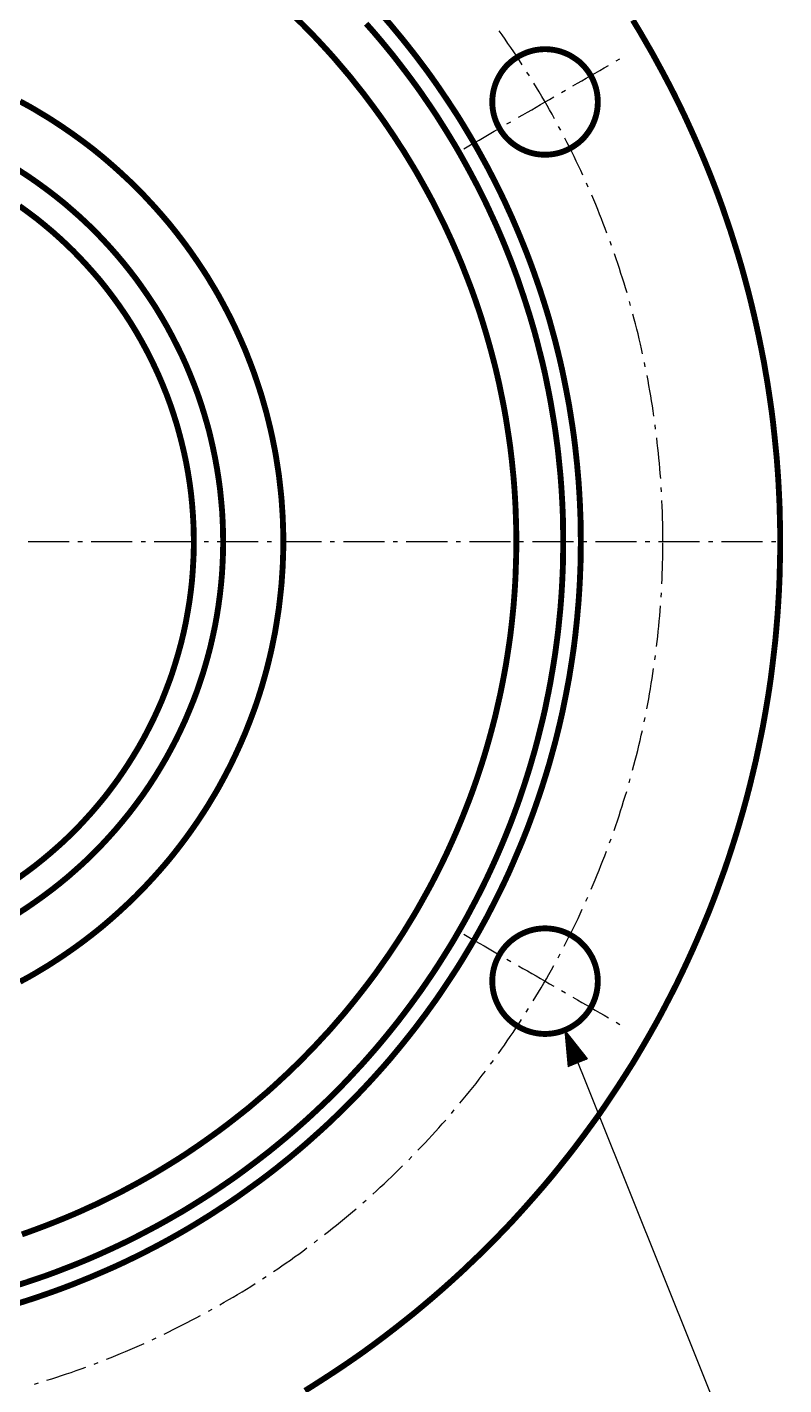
# Model space of a CAD drawing. Header units: millimetres. Extents: x 20 to 410, y 10 to 287.
# Drawn here: x 148.8 to 213.3, y 108.1 to 223.9 of the extents above; entities that cross this region are included whole.
import ezdxf

# ---------------------------------------------------------------- set-up
doc = ezdxf.new("R2010")
doc.units = ezdxf.units.MM
for name, color, linetype, lineweight in [('DUENN', 7, 'Continuous', 25), ('KANTEN', 7, 'Continuous', 50), ('MITTELLINIEN', 7, 'Continuous', 25)]:
    doc.layers.add(name, color=color, linetype=linetype, lineweight=lineweight)

msp = doc.modelspace()

# ---------------------------------------------------------------- linework, layer by layer
at = {"layer": 'DUENN', "lineweight": 13}
for p, q in [((194.63, 138.29), (194.65, 138.29)), ((194.63, 138.23), (194.7, 138.23)), ((194.64, 138.17), (194.75, 138.17)), ((194.65, 138.11), (194.79, 138.11)), ((194.65, 138.05), (194.84, 138.05)), ((194.66, 137.99), (194.89, 137.99)), ((194.66, 137.93), (194.94, 137.93)), ((194.67, 137.87), (194.98, 137.87)), ((194.67, 137.81), (195.03, 137.81)), ((194.68, 137.75), (195.08, 137.75)), ((194.68, 137.69), (195.13, 137.69)), ((194.69, 137.63), (195.18, 137.63)), ((194.69, 137.57), (195.22, 137.57)), ((194.7, 137.51), (195.27, 137.51)), ((194.7, 137.45), (195.32, 137.45)), ((194.71, 137.39), (195.37, 137.39)), ((194.72, 137.33), (195.41, 137.33)), ((194.72, 137.27), (195.46, 137.27)), ((194.73, 137.21), (195.51, 137.21)), ((194.73, 137.15), (195.56, 137.15)), ((194.74, 137.09), (195.61, 137.09)), ((194.74, 137.03), (195.65, 137.03)), ((194.75, 136.97), (195.7, 136.97)), ((194.75, 136.91), (195.75, 136.91)), ((194.76, 136.85), (195.8, 136.85)), ((194.76, 136.79), (195.85, 136.79)), ((194.77, 136.73), (195.89, 136.73)), ((194.78, 136.67), (195.94, 136.67)), ((194.78, 136.61), (195.99, 136.61)), ((194.79, 136.55), (196.04, 136.55)), ((194.79, 136.49), (196.08, 136.49)), ((194.8, 136.43), (196.13, 136.43)), ((194.8, 136.37), (196.18, 136.37)), ((194.81, 136.31), (196.23, 136.31)), ((194.81, 136.25), (196.28, 136.25)), ((194.82, 136.19), (196.32, 136.19)), ((194.82, 136.13), (196.37, 136.13)), ((194.83, 136.07), (196.42, 136.07)), ((194.83, 136.01), (196.47, 136.01)), ((194.84, 135.95), (196.51, 135.95)), ((194.85, 135.89), (196.56, 135.89)), ((194.85, 135.83), (196.48, 135.83)), ((194.86, 135.77), (196.33, 135.77)), ((194.86, 135.71), (196.18, 135.71)), ((194.87, 135.65), (196.03, 135.65)), ((194.87, 135.59), (195.88, 135.59)), ((194.88, 135.53), (195.73, 135.53)), ((194.88, 135.47), (195.58, 135.47)), ((194.89, 135.41), (195.43, 135.41)), ((194.89, 135.35), (195.28, 135.35)), ((194.9, 135.29), (195.13, 135.29)), ((194.9, 135.23), (194.98, 135.23))]:
    msp.add_line(p, q, dxfattribs=at)
at = {"layer": 'DUENN', "lineweight": 25}
msp.add_lwpolyline([(194.63, 138.32), (214, 90), (238.08, 90)], dxfattribs=at)
at = {"layer": 'DUENN', "lineweight": 13}
msp.add_lwpolyline([(194.63, 138.32), (196.58, 135.87), (194.91, 135.2), (194.63, 138.32)], close=True, dxfattribs=at)
at = {"layer": 'KANTEN', "lineweight": 50, "const_width": 0.5}
for points in [[(147.81, 114.95), (148.67, 115.22), (149.53, 115.5), (150.94, 115.99), (151.79, 116.3), (152.63, 116.62), (154.02, 117.18), (155.4, 117.77), (156.22, 118.13), (157.04, 118.51), (157.85, 118.9), (158.66, 119.3), (159.99, 119.99), (160.78, 120.42), (161.57, 120.86), (162.35, 121.31), (163.12, 121.77), (164.4, 122.56), (165.15, 123.05), (165.9, 123.54), (166.65, 124.05), (167.38, 124.57), (168.6, 125.45), (169.32, 125.99), (170.03, 126.54), (171.2, 127.48), (171.89, 128.06), (172.57, 128.64), (173.69, 129.64), (174.36, 130.25), (175.01, 130.87), (176.08, 131.92), (176.72, 132.56), (177.34, 133.21), (177.95, 133.86), (178.56, 134.53), (179.16, 135.2), (179.75, 135.88), (180.71, 137.04), (181.27, 137.74), (181.83, 138.45), (182.73, 139.64), (183.61, 140.86), (184.12, 141.6), (184.62, 142.35), (185.44, 143.6), (185.92, 144.37), (186.38, 145.14), (186.84, 145.91), (187.29, 146.7), (188.01, 148.01), (188.42, 148.81), (188.83, 149.61), (189.49, 150.96), (189.87, 151.78), (190.23, 152.6), (190.82, 153.98), (191.16, 154.81), (191.49, 155.65), (192.01, 157.06), (192.5, 158.47), (192.78, 159.33), (193.05, 160.19), (193.31, 161.05), (193.55, 161.92), (193.79, 162.79), (194.01, 163.66), (194.22, 164.53), (194.42, 165.41), (194.72, 166.88), (195, 168.36), (195.14, 169.24), (195.28, 170.13), (195.41, 171.03), (195.52, 171.92), (195.68, 173.41), (195.81, 174.9), (195.87, 175.8), (195.92, 176.7), (195.98, 178.2), (195.99, 179.1), (196, 180), (195.99, 180.9), (195.98, 181.8), (195.92, 183.3), (195.87, 184.2), (195.81, 185.1), (195.68, 186.59), (195.52, 188.08), (195.41, 188.97), (195.28, 189.87), (195.14, 190.76), (195, 191.64), (194.72, 193.12), (194.42, 194.59), (194.22, 195.47), (194.01, 196.34), (193.79, 197.21), (193.55, 198.08), (193.31, 198.95), (193.05, 199.81), (192.78, 200.67), (192.5, 201.53), (192.01, 202.94), (191.7, 203.79), (191.38, 204.63), (190.82, 206.02), (190.47, 206.85), (190.11, 207.68), (189.49, 209.04), (189.1, 209.85), (188.7, 210.66), (188.01, 211.99), (187.29, 213.3), (186.84, 214.09), (186.38, 214.86), (185.92, 215.63), (185.44, 216.4), (184.62, 217.65), (183.78, 218.89), (183.26, 219.63), (182.73, 220.36), (181.83, 221.55), (181.27, 222.26), (180.71, 222.96), (179.75, 224.12), (179.16, 224.8)], [(148.34, 120.9), (148.91, 121.1), (149.75, 121.41), (150.31, 121.62), (151.15, 121.95), (151.99, 122.29), (152.82, 122.64), (153.37, 122.88), (153.91, 123.13), (154.73, 123.5), (155.54, 123.9), (156.35, 124.3), (156.88, 124.57), (157.68, 125), (158.2, 125.28), (158.99, 125.72), (159.51, 126.02), (160.28, 126.48), (160.8, 126.8), (161.56, 127.27), (162.32, 127.76), (162.82, 128.1), (163.31, 128.43), (164.05, 128.95), (164.54, 129.3), (165.27, 129.83), (165.75, 130.19), (166.46, 130.74), (167.17, 131.3), (167.64, 131.67), (168.1, 132.06), (168.78, 132.64), (169.24, 133.03), (169.91, 133.63), (170.35, 134.04), (171.01, 134.65), (171.66, 135.28), (172.09, 135.7), (172.51, 136.13), (173.14, 136.77), (173.55, 137.21), (174.16, 137.87), (174.57, 138.31), (175.16, 138.99), (175.75, 139.67), (176.13, 140.13), (176.7, 140.83), (177.26, 141.54), (177.81, 142.25), (178.17, 142.73), (178.53, 143.21), (179.05, 143.95), (179.57, 144.69), (179.9, 145.18), (180.4, 145.93), (180.89, 146.69), (181.2, 147.2), (181.67, 147.97), (181.98, 148.49), (182.42, 149.27), (182.86, 150.06), (183.15, 150.59), (183.43, 151.12), (183.84, 151.92), (184.24, 152.73), (184.5, 153.27), (184.75, 153.81), (185.12, 154.63), (185.48, 155.46), (185.71, 156.01), (185.94, 156.57), (186.27, 157.41), (186.49, 157.97), (186.8, 158.81), (187.1, 159.66), (187.29, 160.23), (187.57, 161.09), (187.75, 161.66), (187.92, 162.23), (188.17, 163.1), (188.33, 163.68), (188.56, 164.55), (188.71, 165.13), (188.91, 166.01), (189.11, 166.89), (189.29, 167.77), (189.46, 168.65), (189.62, 169.54), (189.76, 170.43), (189.85, 171.02), (189.98, 171.92), (190.05, 172.51), (190.12, 173.11), (190.21, 174), (190.27, 174.6), (190.34, 175.5), (190.38, 176.1), (190.43, 177), (190.45, 177.6), (190.48, 178.5), (190.5, 179.4), (190.5, 180), (190.5, 180.6), (190.48, 181.5), (190.45, 182.4), (190.43, 183), (190.38, 183.9), (190.34, 184.5), (190.27, 185.4), (190.21, 186), (190.12, 186.89), (190.05, 187.49), (189.98, 188.08), (189.85, 188.98), (189.76, 189.57), (189.62, 190.46), (189.52, 191.05), (189.35, 191.94), (189.23, 192.52), (189.05, 193.41), (188.85, 194.28), (188.71, 194.87), (188.56, 195.45), (188.33, 196.32), (188.17, 196.9), (187.92, 197.77), (187.66, 198.63), (187.39, 199.48), (187.1, 200.34), (186.9, 200.91), (186.7, 201.47), (186.38, 202.31), (186.16, 202.87), (185.83, 203.71), (185.48, 204.54), (185.24, 205.09), (185, 205.64), (184.62, 206.46), (184.37, 207), (183.97, 207.81), (183.7, 208.35), (183.29, 209.15), (182.86, 209.94), (182.42, 210.73), (181.98, 211.51), (181.67, 212.03), (181.2, 212.8), (180.89, 213.31), (180.56, 213.81), (180.07, 214.57), (179.57, 215.31), (179.23, 215.81), (178.88, 216.3), (178.35, 217.03), (177.81, 217.75), (177.45, 218.23), (176.89, 218.93), (176.33, 219.64), (175.94, 220.1), (175.36, 220.78), (174.97, 221.24), (174.37, 221.91), (173.76, 222.57), (173.35, 223.01), (172.93, 223.44), (172.3, 224.09), (171.66, 224.72)], [(172.48, 107.56), (173.24, 108.04), (174.25, 108.69), (175, 109.18), (175.75, 109.68), (176.74, 110.36), (177.48, 110.88), (178.45, 111.59), (179.17, 112.13), (180.12, 112.86), (181.06, 113.6), (181.76, 114.16), (182.46, 114.74), (183.37, 115.51), (184.28, 116.3), (184.95, 116.9), (185.84, 117.71), (186.49, 118.33), (187.36, 119.16), (188, 119.79), (188.84, 120.64), (189.47, 121.29), (190.09, 121.94), (190.9, 122.83), (191.5, 123.5), (192.29, 124.4), (192.88, 125.08), (193.65, 126), (194.21, 126.7), (194.96, 127.64), (195.51, 128.35), (196.23, 129.31), (196.94, 130.28), (197.47, 131.01), (198.15, 132), (198.65, 132.75), (199.15, 133.5), (199.8, 134.51), (200.44, 135.52), (200.9, 136.29), (201.36, 137.07), (201.81, 137.85), (202.4, 138.89), (202.83, 139.68), (203.25, 140.48), (203.8, 141.54), (204.21, 142.35), (204.73, 143.43), (205.11, 144.24), (205.61, 145.34), (205.97, 146.16), (206.44, 147.26), (206.9, 148.37), (207.23, 149.21), (207.55, 150.05), (207.96, 151.18), (208.27, 152.03), (208.65, 153.16), (209.02, 154.3), (209.29, 155.16), (209.55, 156.03), (209.88, 157.18), (210.12, 158.05), (210.42, 159.21), (210.63, 160.08), (210.91, 161.25), (211.16, 162.43), (211.34, 163.31), (211.52, 164.19), (211.73, 165.37), (211.93, 166.55), (212.07, 167.44), (212.2, 168.34), (212.35, 169.53), (212.49, 170.72), (212.59, 171.61), (212.67, 172.51), (212.77, 173.7), (212.83, 174.6), (212.9, 175.8), (212.95, 177), (212.97, 177.9), (213, 179.1), (213, 180), (213, 180.9), (212.97, 182.1), (212.95, 183), (212.91, 183.9), (212.85, 185.1), (212.79, 186), (212.7, 187.19), (212.61, 188.09), (212.52, 188.98), (212.39, 190.18), (212.28, 191.07), (212.11, 192.26), (211.93, 193.45), (211.78, 194.33), (211.63, 195.22), (211.4, 196.4), (211.16, 197.57), (210.97, 198.45), (210.77, 199.33), (210.49, 200.5), (210.27, 201.37), (209.96, 202.53), (209.72, 203.4), (209.38, 204.55), (209.11, 205.41), (208.75, 206.55), (208.36, 207.69), (208.07, 208.54), (207.66, 209.67), (207.34, 210.51), (207.01, 211.35), (206.56, 212.46), (206.21, 213.29), (205.73, 214.39), (205.36, 215.21), (204.86, 216.3), (204.34, 217.38), (203.94, 218.19), (203.53, 218.99), (202.97, 220.05), (202.54, 220.84), (202.11, 221.63), (201.51, 222.67), (201.06, 223.45), (200.44, 224.48)], [(147.81, 116.52), (148.66, 116.79), (149.52, 117.08), (150.37, 117.37), (151.21, 117.68), (151.78, 117.9), (152.61, 118.22), (153.45, 118.56), (154, 118.79), (154.83, 119.15), (155.38, 119.4), (156.19, 119.77), (156.74, 120.03), (157.55, 120.42), (158.35, 120.83), (159.15, 121.25), (159.94, 121.67), (160.73, 122.11), (161.51, 122.56), (162.03, 122.86), (162.54, 123.17), (163.31, 123.65), (164.07, 124.13), (164.82, 124.62), (165.57, 125.13), (166.31, 125.64), (166.8, 125.99), (167.52, 126.52), (168.24, 127.06), (168.72, 127.43), (169.43, 127.98), (170.13, 128.55), (170.82, 129.12), (171.51, 129.71), (172.18, 130.3), (172.63, 130.7), (173.29, 131.31), (173.95, 131.93), (174.38, 132.34), (175.02, 132.98), (175.66, 133.62), (176.28, 134.27), (176.89, 134.93), (177.3, 135.37), (177.7, 135.82), (178.29, 136.49), (178.88, 137.18), (179.45, 137.87), (179.83, 138.34), (180.39, 139.04), (180.94, 139.76), (181.48, 140.48), (181.83, 140.96), (182.36, 141.69), (182.87, 142.43), (183.38, 143.18), (183.87, 143.93), (184.35, 144.69), (184.83, 145.46), (185.14, 145.97), (185.59, 146.75), (185.89, 147.27), (186.33, 148.06), (186.61, 148.59), (187.03, 149.38), (187.31, 149.92), (187.71, 150.72), (188.1, 151.53), (188.48, 152.35), (188.73, 152.9), (189.09, 153.72), (189.44, 154.55), (189.67, 155.11), (190, 155.94), (190.32, 156.79), (190.63, 157.63), (190.92, 158.48), (191.21, 159.34), (191.48, 160.19), (191.66, 160.77), (191.91, 161.63), (192.08, 162.21), (192.31, 163.08), (192.53, 163.95), (192.75, 164.83), (192.95, 165.7), (193.13, 166.59), (193.25, 167.17), (193.42, 168.06), (193.57, 168.95), (193.67, 169.54), (193.81, 170.43), (193.93, 171.32), (194.01, 171.92), (194.08, 172.51), (194.17, 173.41), (194.26, 174.3), (194.33, 175.2), (194.37, 175.8), (194.42, 176.7), (194.46, 177.6), (194.48, 178.2), (194.49, 179.1), (194.5, 180), (194.49, 180.9), (194.48, 181.8), (194.46, 182.4), (194.42, 183.3), (194.37, 184.2), (194.33, 184.8), (194.26, 185.7), (194.17, 186.59), (194.08, 187.49), (194.01, 188.08), (193.89, 188.98), (193.81, 189.57), (193.67, 190.46), (193.57, 191.05), (193.42, 191.94), (193.25, 192.83), (193.07, 193.71), (192.95, 194.3), (192.75, 195.17), (192.53, 196.05), (192.31, 196.92), (192.08, 197.79), (191.83, 198.66), (191.66, 199.23), (191.39, 200.09), (191.11, 200.95), (190.82, 201.8), (190.63, 202.37), (190.32, 203.21), (190, 204.06), (189.78, 204.61), (189.44, 205.45), (189.09, 206.28), (188.73, 207.1), (188.35, 207.92), (188.1, 208.47), (187.71, 209.28), (187.31, 210.08), (187.03, 210.62), (186.61, 211.41), (186.18, 212.2), (185.74, 212.99), (185.29, 213.77), (184.98, 214.28), (184.51, 215.05), (184.03, 215.81), (183.71, 216.32), (183.21, 217.07), (182.7, 217.81), (182.36, 218.31), (182.01, 218.8), (181.48, 219.52), (181.12, 220), (180.57, 220.72), (180.02, 221.43), (179.45, 222.13), (178.88, 222.82), (178.29, 223.51), (177.7, 224.18)], [(148.18, 142.45), (148.97, 142.88), (149.49, 143.18), (150, 143.49), (150.52, 143.8), (151.02, 144.12), (151.78, 144.62), (152.52, 145.13), (153.01, 145.48), (153.49, 145.83), (154.21, 146.38), (154.68, 146.75), (155.15, 147.13), (155.83, 147.71), (156.51, 148.31), (157.17, 148.92), (157.61, 149.33), (158.04, 149.75), (158.67, 150.39), (159.08, 150.83), (159.49, 151.27), (160.09, 151.94), (160.48, 152.39), (160.87, 152.85), (161.25, 153.32), (161.62, 153.79), (162.17, 154.51), (162.52, 154.99), (162.87, 155.48), (163.38, 156.22), (163.88, 156.98), (164.2, 157.48), (164.51, 158), (164.82, 158.51), (165.12, 159.03), (165.55, 159.82), (165.97, 160.62), (166.24, 161.16), (166.5, 161.7), (166.75, 162.24), (167, 162.79), (167.36, 163.62), (167.58, 164.17), (167.8, 164.73), (168.12, 165.58), (168.32, 166.14), (168.51, 166.71), (168.78, 167.57), (169.03, 168.44), (169.19, 169.01), (169.34, 169.6), (169.55, 170.47), (169.68, 171.06), (169.8, 171.65), (169.92, 172.24), (170.02, 172.83), (170.16, 173.72), (170.25, 174.31), (170.32, 174.91), (170.42, 175.8), (170.48, 176.4), (170.52, 177), (170.58, 177.9), (170.61, 178.8), (170.63, 179.4), (170.63, 180), (170.63, 180.6), (170.61, 181.2), (170.58, 182.1), (170.52, 183), (170.48, 183.6), (170.42, 184.2), (170.32, 185.09), (170.25, 185.69), (170.16, 186.28), (170.02, 187.17), (169.92, 187.76), (169.8, 188.35), (169.68, 188.94), (169.55, 189.53), (169.34, 190.4), (169.19, 190.99), (169.03, 191.56), (168.78, 192.43), (168.6, 193), (168.41, 193.57), (168.12, 194.42), (167.8, 195.27), (167.58, 195.83), (167.36, 196.38), (167, 197.21), (166.75, 197.76), (166.5, 198.3), (166.24, 198.84), (165.97, 199.38), (165.55, 200.18), (165.12, 200.97), (164.82, 201.49), (164.51, 202), (164.2, 202.52), (163.88, 203.02), (163.38, 203.78), (163.04, 204.27), (162.7, 204.76), (162.17, 205.49), (161.62, 206.21), (161.25, 206.68), (160.87, 207.15), (160.29, 207.83), (159.69, 208.51), (159.08, 209.17), (158.67, 209.61), (158.25, 210.04), (157.61, 210.67), (157.17, 211.08), (156.73, 211.49), (156.06, 212.09), (155.61, 212.48), (155.15, 212.87), (154.45, 213.44), (153.97, 213.81), (153.49, 214.17), (153.01, 214.52), (152.52, 214.87), (151.78, 215.38), (151.02, 215.88), (150.52, 216.2), (150, 216.51), (149.49, 216.82), (148.97, 217.12), (148.18, 217.55)], [(147.93, 148.23), (148.69, 148.72), (149.43, 149.23), (150.16, 149.75), (150.88, 150.29), (151.59, 150.85), (152.28, 151.42), (152.96, 152.02), (153.41, 152.42), (153.85, 152.83), (154.49, 153.46), (155.12, 154.1), (155.73, 154.76), (156.33, 155.43), (156.91, 156.12), (157.48, 156.82), (158.03, 157.54), (158.56, 158.26), (158.9, 158.75), (159.24, 159.25), (159.73, 160.01), (160.2, 160.78), (160.65, 161.55), (161.08, 162.34), (161.5, 163.14), (161.89, 163.95), (162.27, 164.77), (162.62, 165.6), (162.96, 166.43), (163.28, 167.28), (163.57, 168.13), (163.76, 168.7), (163.93, 169.27), (164.18, 170.14), (164.41, 171.01), (164.61, 171.89), (164.8, 172.77), (164.96, 173.65), (165.1, 174.54), (165.22, 175.43), (165.32, 176.33), (165.4, 177.23), (165.45, 178.12), (165.49, 179.02), (165.5, 179.92), (165.49, 180.83), (165.46, 181.73), (165.41, 182.62), (165.33, 183.52), (165.24, 184.42), (165.12, 185.31), (164.98, 186.2), (164.82, 187.09), (164.64, 187.97), (164.44, 188.85), (164.3, 189.43), (164.14, 190.01), (163.89, 190.87), (163.62, 191.73), (163.33, 192.58), (163.01, 193.43), (162.68, 194.26), (162.33, 195.09), (161.96, 195.91), (161.56, 196.72), (161.15, 197.52), (160.72, 198.32), (160.27, 199.1), (159.96, 199.61), (159.65, 200.12), (159.15, 200.87), (158.64, 201.61), (158.12, 202.34), (157.57, 203.06), (157.01, 203.76), (156.43, 204.45), (155.83, 205.13), (155.22, 205.79), (154.6, 206.44), (153.95, 207.07), (153.3, 207.68), (152.62, 208.28), (151.94, 208.87), (151.24, 209.43), (150.76, 209.8), (150.28, 210.16), (149.55, 210.69), (148.81, 211.2), (148.06, 211.69)], [(148.01, 151.28), (148.74, 151.81), (149.46, 152.35), (150.16, 152.91), (150.85, 153.49), (151.53, 154.09), (151.97, 154.49), (152.62, 155.12), (153.25, 155.76), (153.66, 156.2), (154.26, 156.86), (154.85, 157.55), (155.42, 158.24), (155.97, 158.96), (156.5, 159.68), (157.01, 160.42), (157.34, 160.92), (157.82, 161.68), (158.29, 162.46), (158.73, 163.24), (159.15, 164.04), (159.55, 164.84), (159.93, 165.66), (160.29, 166.48), (160.62, 167.32), (160.94, 168.16), (161.14, 168.73), (161.41, 169.58), (161.67, 170.45), (161.91, 171.32), (162.12, 172.19), (162.31, 173.07), (162.47, 173.96), (162.62, 174.84), (162.74, 175.74), (162.84, 176.63), (162.91, 177.53), (162.96, 178.43), (162.99, 179.03), (163, 179.92), (162.99, 180.82), (162.97, 181.42), (162.92, 182.32), (162.85, 183.22), (162.76, 184.12), (162.64, 185.01), (162.5, 185.9), (162.34, 186.78), (162.15, 187.66), (161.94, 188.54), (161.71, 189.41), (161.55, 189.98), (161.28, 190.84), (160.99, 191.7), (160.68, 192.54), (160.34, 193.38), (159.99, 194.2), (159.61, 195.02), (159.35, 195.56), (158.94, 196.36), (158.51, 197.15), (158.06, 197.93), (157.59, 198.7), (157.1, 199.45), (156.59, 200.19), (156.06, 200.92), (155.51, 201.64), (154.95, 202.34), (154.36, 203.02), (153.76, 203.69), (153.14, 204.35), (152.72, 204.78), (152.29, 205.2), (151.64, 205.81), (150.97, 206.41), (150.28, 206.99), (149.58, 207.56), (148.86, 208.1), (148.13, 208.63)]]:
    msp.add_lwpolyline(points, dxfattribs=at)
for points in [[(197.45, 217.5), (197.44, 217.8), (197.41, 218.1), (197.36, 218.4), (197.29, 218.69), (197.2, 218.98), (197.09, 219.26), (196.97, 219.53), (196.82, 219.79), (196.66, 220.05), (196.48, 220.29), (196.29, 220.52), (196.08, 220.73), (195.86, 220.94), (195.62, 221.12), (195.37, 221.29), (195.11, 221.45), (194.85, 221.58), (194.57, 221.7), (194.29, 221.8), (194, 221.88), (193.7, 221.94), (193.4, 221.98), (193.1, 222), (192.8, 222), (192.5, 221.98), (192.2, 221.94), (191.91, 221.88), (191.62, 221.8), (191.33, 221.7), (191.06, 221.58), (190.79, 221.45), (190.53, 221.29), (190.28, 221.12), (190.05, 220.94), (189.82, 220.73), (189.61, 220.52), (189.42, 220.29), (189.24, 220.05), (189.08, 219.79), (188.94, 219.53), (188.81, 219.26), (188.7, 218.98), (188.61, 218.69), (188.54, 218.4), (188.49, 218.1), (188.46, 217.8), (188.45, 217.5), (188.46, 217.2), (188.49, 216.9), (188.54, 216.6), (188.61, 216.31), (188.7, 216.02), (188.81, 215.74), (188.94, 215.47), (189.08, 215.21), (189.24, 214.95), (189.42, 214.71), (189.61, 214.48), (189.82, 214.27), (190.05, 214.06), (190.28, 213.88), (190.53, 213.71), (190.79, 213.55), (191.06, 213.42), (191.33, 213.3), (191.62, 213.2), (191.91, 213.12), (192.2, 213.06), (192.5, 213.02), (192.8, 213), (193.1, 213), (193.4, 213.02), (193.7, 213.06), (194, 213.12), (194.29, 213.2), (194.57, 213.3), (194.85, 213.42), (195.11, 213.55), (195.37, 213.71), (195.62, 213.88), (195.86, 214.06), (196.08, 214.27), (196.29, 214.48), (196.48, 214.71), (196.66, 214.95), (196.82, 215.21), (196.97, 215.47), (197.09, 215.74), (197.2, 216.02), (197.29, 216.31), (197.36, 216.6), (197.41, 216.9), (197.44, 217.2)], [(197.45, 142.5), (197.44, 142.8), (197.41, 143.1), (197.36, 143.4), (197.29, 143.69), (197.2, 143.98), (197.09, 144.26), (196.97, 144.53), (196.82, 144.79), (196.66, 145.05), (196.48, 145.29), (196.29, 145.52), (196.08, 145.73), (195.86, 145.94), (195.62, 146.12), (195.37, 146.29), (195.11, 146.45), (194.85, 146.58), (194.57, 146.7), (194.29, 146.8), (194, 146.88), (193.7, 146.94), (193.4, 146.98), (193.1, 147), (192.8, 147), (192.5, 146.98), (192.2, 146.94), (191.91, 146.88), (191.62, 146.8), (191.33, 146.7), (191.06, 146.58), (190.79, 146.45), (190.53, 146.29), (190.28, 146.12), (190.05, 145.94), (189.82, 145.73), (189.61, 145.52), (189.42, 145.29), (189.24, 145.05), (189.08, 144.79), (188.94, 144.53), (188.81, 144.26), (188.7, 143.98), (188.61, 143.69), (188.54, 143.4), (188.49, 143.1), (188.46, 142.8), (188.45, 142.5), (188.46, 142.2), (188.49, 141.9), (188.54, 141.6), (188.61, 141.31), (188.7, 141.02), (188.81, 140.74), (188.94, 140.47), (189.08, 140.21), (189.24, 139.95), (189.42, 139.71), (189.61, 139.48), (189.82, 139.27), (190.05, 139.06), (190.28, 138.88), (190.53, 138.71), (190.79, 138.55), (191.06, 138.42), (191.33, 138.3), (191.62, 138.2), (191.91, 138.12), (192.2, 138.06), (192.5, 138.02), (192.8, 138), (193.1, 138), (193.4, 138.02), (193.7, 138.06), (194, 138.12), (194.29, 138.2), (194.57, 138.3), (194.85, 138.42), (195.11, 138.55), (195.37, 138.71), (195.62, 138.88), (195.86, 139.06), (196.08, 139.27), (196.29, 139.48), (196.48, 139.71), (196.66, 139.95), (196.82, 140.21), (196.97, 140.47), (197.09, 140.74), (197.2, 141.02), (197.29, 141.31), (197.36, 141.6), (197.41, 141.9), (197.44, 142.2)]]:
    msp.add_lwpolyline(points, close=True, dxfattribs=at)
at = {"layer": 'MITTELLINIEN', "lineweight": 25}
for points in [[(191.01, 220.68), (190.77, 221.05), (190.53, 221.41), (190.28, 221.78), (190.04, 222.14), (189.79, 222.5), (189.54, 222.86), (189.29, 223.22), (189.04, 223.58)], [(195.33, 218.88), (195.71, 219.09), (196.09, 219.31), (196.47, 219.53), (196.85, 219.75), (197.23, 219.97), (197.61, 220.19), (197.99, 220.41), (198.36, 220.62)], [(199.01, 221), (199.34, 221.19)], [(191.61, 219.73), (191.41, 220.05)], [(193.76, 216.07), (193.55, 216.45), (193.33, 216.83), (193.12, 217.21), (192.9, 217.59), (192.68, 217.97), (192.46, 218.35), (192.23, 218.72), (192, 219.09)], [(190.68, 216.19), (191.06, 216.41), (191.44, 216.62), (191.82, 216.84), (192.19, 217.06), (192.57, 217.28), (192.95, 217.5), (193.33, 217.72), (193.71, 217.94)], [(194.36, 218.31), (194.68, 218.5)], [(189.7, 215.62), (190.03, 215.81)], [(186.02, 213.5), (186.46, 213.75), (186.89, 214), (187.32, 214.25), (187.76, 214.5), (188.19, 214.75), (188.62, 215), (189.05, 215.25)], [(194.29, 215.08), (194.11, 215.41)], [(196.17, 211.26), (195.99, 211.66), (195.8, 212.06), (195.61, 212.45), (195.42, 212.85), (195.23, 213.24), (195.03, 213.63), (194.84, 214.02), (194.64, 214.41)], [(196.63, 210.24), (196.48, 210.58)], [(198.23, 206.3), (198.08, 206.71), (197.92, 207.12), (197.76, 207.53), (197.6, 207.93), (197.44, 208.34), (197.27, 208.75), (197.1, 209.15), (196.93, 209.55)], [(198.62, 205.25), (198.49, 205.6)], [(199.94, 201.21), (199.81, 201.63), (199.69, 202.04), (199.56, 202.46), (199.42, 202.88), (199.29, 203.3), (199.15, 203.71), (199.01, 204.13), (198.87, 204.54)], [(200.25, 200.13), (200.15, 200.49)], [(201.27, 196), (201.18, 196.43), (201.08, 196.85), (200.98, 197.28), (200.88, 197.71), (200.77, 198.13), (200.67, 198.56), (200.56, 198.98), (200.44, 199.4)], [(201.5, 194.9), (201.43, 195.27)], [(202.23, 190.71), (202.16, 191.15), (202.1, 191.58), (202.03, 192.01), (201.96, 192.44), (201.89, 192.87), (201.81, 193.3), (201.73, 193.73), (201.65, 194.16)], [(202.38, 189.6), (202.33, 189.97)], [(202.81, 185.37), (202.77, 185.81), (202.74, 186.24), (202.7, 186.68), (202.66, 187.11), (202.62, 187.55), (202.57, 187.98), (202.52, 188.42), (202.47, 188.85)], [(202.88, 184.25), (202.86, 184.62)], [(203, 180), (203, 180.5), (202.99, 181), (202.98, 181.5), (202.97, 182), (202.96, 182.5), (202.94, 183), (202.92, 183.5)], [(148.88, 180), (149.31, 180), (149.75, 180), (150.19, 180), (150.62, 180), (151.06, 180), (151.5, 180), (151.94, 180), (152.38, 180)], [(153.12, 180), (153.5, 180)], [(154.25, 180), (154.69, 180), (155.12, 180), (155.56, 180), (156, 180), (156.44, 180), (156.88, 180), (157.31, 180), (157.75, 180)], [(158.5, 180), (158.88, 180)], [(159.62, 180), (160.06, 180), (160.5, 180), (160.94, 180), (161.38, 180), (161.81, 180), (162.25, 180), (162.69, 180), (163.12, 180)], [(163.88, 180), (164.25, 180)], [(165, 180), (165.44, 180), (165.88, 180), (166.31, 180), (166.75, 180), (167.19, 180), (167.62, 180), (168.06, 180), (168.5, 180)], [(169.25, 180), (169.62, 180)], [(170.38, 180), (170.81, 180), (171.25, 180), (171.69, 180), (172.12, 180), (172.56, 180), (173, 180), (173.44, 180), (173.88, 180)], [(174.62, 180), (175, 180)], [(175.75, 180), (176.19, 180), (176.62, 180), (177.06, 180), (177.5, 180), (177.94, 180), (178.38, 180), (178.81, 180), (179.25, 180)], [(180, 180), (180.38, 180)], [(181.12, 180), (181.56, 180), (182, 180), (182.44, 180), (182.88, 180), (183.31, 180), (183.75, 180), (184.19, 180), (184.62, 180)], [(185.38, 180), (185.75, 180)], [(186.5, 180), (186.94, 180), (187.38, 180), (187.81, 180), (188.25, 180), (188.69, 180), (189.12, 180), (189.56, 180), (190, 180)], [(190.75, 180), (191.12, 180)], [(191.88, 180), (192.31, 180), (192.75, 180), (193.19, 180), (193.62, 180), (194.06, 180), (194.5, 180), (194.94, 180), (195.38, 180)], [(196.12, 180), (196.5, 180)], [(197.25, 180), (197.69, 180), (198.12, 180), (198.56, 180), (199, 180), (199.44, 180), (199.88, 180), (200.31, 180), (200.75, 180)], [(201.5, 180), (201.88, 180)], [(202.62, 180), (203.06, 180), (203.5, 180), (203.94, 180), (204.38, 180), (204.81, 180), (205.25, 180), (205.69, 180), (206.12, 180)], [(202.91, 176.39), (202.93, 176.83), (202.95, 177.27), (202.96, 177.7), (202.97, 178.14), (202.99, 178.58), (202.99, 179.02), (203, 179.45), (203, 179.89)], [(206.88, 180), (207.25, 180)], [(208, 180), (208.44, 180), (208.88, 180), (209.31, 180), (209.75, 180), (210.19, 180), (210.62, 180), (211.06, 180), (211.5, 180)], [(212.25, 180), (212.62, 180)], [(202.85, 175.27), (202.87, 175.64)], [(202.46, 171.04), (202.51, 171.47), (202.56, 171.91), (202.61, 172.34), (202.65, 172.78), (202.69, 173.21), (202.73, 173.65), (202.77, 174.08), (202.8, 174.52)], [(202.32, 169.92), (202.37, 170.29)], [(201.63, 165.73), (201.71, 166.16), (201.79, 166.59), (201.87, 167.02), (201.94, 167.45), (202.01, 167.88), (202.08, 168.31), (202.15, 168.75), (202.21, 169.18)], [(201.41, 164.63), (201.48, 164.99)], [(200.42, 160.49), (200.53, 160.92), (200.64, 161.34), (200.75, 161.76), (200.85, 162.19), (200.96, 162.61), (201.05, 163.04), (201.15, 163.47), (201.25, 163.89)], [(198.83, 155.36), (198.98, 155.77), (199.12, 156.19), (199.26, 156.6), (199.39, 157.02), (199.52, 157.43), (199.65, 157.85), (199.78, 158.27), (199.91, 158.69)], [(200.12, 159.41), (200.22, 159.77)], [(198.46, 154.3), (198.59, 154.65)], [(196.89, 150.35), (197.06, 150.75), (197.23, 151.15), (197.4, 151.56), (197.56, 151.96), (197.72, 152.37), (197.88, 152.78), (198.04, 153.19), (198.2, 153.59)], [(196.44, 149.32), (196.59, 149.66)], [(194.59, 145.49), (194.79, 145.88), (194.99, 146.27), (195.18, 146.66), (195.38, 147.05), (195.57, 147.45), (195.76, 147.84), (195.94, 148.24), (196.12, 148.64)], [(186.02, 146.5), (186.46, 146.25), (186.89, 146), (187.32, 145.75), (187.76, 145.5), (188.19, 145.25), (188.62, 145), (189.05, 144.75)], [(194.06, 144.5), (194.24, 144.83)], [(189.7, 144.37), (190.03, 144.19)], [(190.68, 143.81), (191.06, 143.59), (191.44, 143.37), (191.82, 143.16), (192.19, 142.94), (192.57, 142.72), (192.95, 142.5), (193.33, 142.28), (193.71, 142.06)], [(191.95, 140.81), (192.17, 141.19), (192.4, 141.56), (192.62, 141.94), (192.84, 142.32), (193.06, 142.69), (193.28, 143.07), (193.49, 143.46), (193.71, 143.84)], [(194.36, 141.69), (194.68, 141.5)], [(191.35, 139.86), (191.55, 140.18)], [(195.33, 141.12), (195.71, 140.91), (196.09, 140.69), (196.47, 140.47), (196.85, 140.25), (197.23, 140.03), (197.61, 139.81), (197.99, 139.59), (198.36, 139.37)], [(188.98, 136.33), (189.23, 136.69), (189.48, 137.05), (189.73, 137.41), (189.98, 137.77), (190.22, 138.13), (190.47, 138.49), (190.71, 138.86), (190.95, 139.23)], [(199.01, 139), (199.34, 138.81)], [(188.31, 135.42), (188.54, 135.73)], [(185.69, 132.08), (185.97, 132.42), (186.25, 132.76), (186.52, 133.1), (186.79, 133.44), (187.07, 133.78), (187.33, 134.13), (187.6, 134.48), (187.87, 134.82)], [(184.97, 131.22), (185.21, 131.51)], [(182.11, 128.07), (182.42, 128.39), (182.72, 128.71), (183.01, 129.03), (183.31, 129.35), (183.6, 129.67), (183.9, 130), (184.19, 130.32), (184.48, 130.65)], [(181.33, 127.27), (181.59, 127.53)], [(178.26, 124.33), (178.58, 124.62), (178.9, 124.92), (179.22, 125.22), (179.54, 125.52), (179.86, 125.82), (180.17, 126.12), (180.49, 126.43), (180.8, 126.74)], [(174.14, 120.88), (174.48, 121.15), (174.83, 121.42), (175.17, 121.69), (175.51, 121.97), (175.85, 122.25), (176.18, 122.53), (176.52, 122.81), (176.85, 123.09)], [(177.42, 123.58), (177.7, 123.83)], [(169.79, 117.72), (170.15, 117.97), (170.51, 118.21), (170.87, 118.46), (171.23, 118.71), (171.59, 118.97), (171.94, 119.22), (172.3, 119.48), (172.65, 119.74)], [(173.25, 120.19), (173.55, 120.42)], [(168.85, 117.1), (169.16, 117.31)], [(165.22, 114.89), (165.6, 115.11), (165.98, 115.33), (166.36, 115.55), (166.73, 115.78), (167.11, 116), (167.48, 116.23), (167.85, 116.46), (168.22, 116.7)], [(160.46, 112.39), (160.86, 112.58), (161.25, 112.78), (161.64, 112.97), (162.03, 113.17), (162.42, 113.37), (162.81, 113.57), (163.2, 113.77), (163.58, 113.98)], [(164.24, 114.34), (164.57, 114.52)], [(155.54, 110.24), (155.95, 110.4), (156.35, 110.57), (156.76, 110.73), (157.16, 110.9), (157.56, 111.07), (157.96, 111.25), (158.36, 111.42), (158.76, 111.6)], [(159.45, 111.91), (159.79, 112.07)], [(150.47, 108.45), (150.89, 108.58), (151.31, 108.72), (151.72, 108.85), (152.14, 108.99), (152.55, 109.13), (152.96, 109.28), (153.38, 109.42), (153.79, 109.57)], [(154.49, 109.84), (154.84, 109.97)], [(149.4, 108.12), (149.76, 108.23)]]:
    msp.add_lwpolyline(points, dxfattribs=at)

doc.saveas('drawing.dxf')
